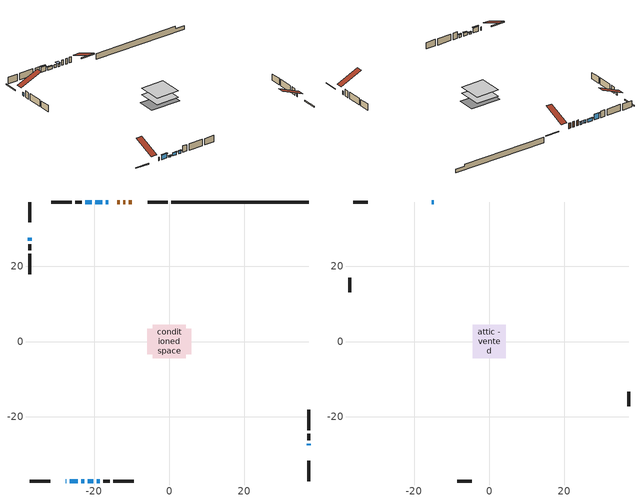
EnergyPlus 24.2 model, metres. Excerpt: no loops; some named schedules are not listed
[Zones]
conditioned space
 floor adiabatic (AdiabaticFloorConstruction): -4.43,-4.43 -4.43,4.43 4.43,4.43 4.43,-4.43 z0.91
 floor foundation (Slab1 construction): -5.81,-3.35 -5.81,3.35 5.81,3.35 5.81,-3.35 z-1.25
 wall outside (RimJoist1 construction): -0.38,37.18 -5.79,37.18 / -37.18,-37.18 -31.78,-37.18 / -37.18,37.18 -37.18,31.78 / 37.18,-37.18 37.18,-31.78 z0.91:1.21
 wall outside (AdiabaticWallConstruction 1): -9.95,37.18 -10.74,37.18 / -11.67,37.18 -12.29,37.18 / -13.22,37.18 -13.87,37.18 z0.91:2.94
 wall outside (AdiabaticWallConstruction): -27.62,-37.18 -27.41,-37.18 / -37.18,27.62 -37.18,26.91 / -16.26,37.18 -16.96,37.18 / 37.18,-27.62 37.18,-27.22 z0.91:2.13; -26.48,-37.18 -24.37,-37.18 z0.91:2.69; -23.44,-37.18 -22.63,-37.18 z0.91:1.42; -21.7,-37.18 -20.25,-37.18 z0.91:2.05; -19.32,-37.18 -18.48,-37.18 / -17.89,37.18 -19.72,37.18 z0.91:1.95; -20.64,37.18 -22.42,37.18 z0.91:2.94
 wall outside (Wall1 construction): -23.35,37.18 -25,37.18 / -17.56,-37.18 -15.91,-37.18 / -37.18,25.99 -37.18,24.34 / 37.18,-26.3 37.18,-24.65 z0.91:3.35
 wall outside (Wall2 construction): -25.93,37.18 -31.47,37.18 / -14.98,-37.18 -9.43,-37.18 / -37.18,23.41 -37.18,17.86 / 37.18,-23.72 37.18,-18.17 z0.91:3.35
 wall foundation (FoundationWall1 construction): 0.54,37.18,-1.25 0.54,37.18,0.91 33.52,37.18,0.91 33.52,37.18,0.09 37.18,37.18,0.09 37.18,37.18,-1.25
 window (WindowConstruction 6): -27.61,-37.18 -27.41,-37.18 z0.91:2.13
 window (WindowConstruction 8): -37.18,27.61 -37.18,26.92 z0.91:2.13
 window (WindowConstruction 9): -16.26,37.18 -16.96,37.18 z0.91:2.13
 window (WindowConstruction): -26.48,-37.18 -24.37,-37.18 z0.91:2.69
 window (WindowConstruction 1): -23.44,-37.18 -22.63,-37.18 z0.91:1.42
 window (WindowConstruction 2): -21.7,-37.18 -20.25,-37.18 z0.91:2.05
 window (WindowConstruction 3): -19.32,-37.18 -18.48,-37.18 z0.91:1.95
 window (WindowConstruction 7): 37.18,-27.61 37.18,-27.22 z0.91:2.13
 window (WindowConstruction 4): -17.89,37.18 -19.72,37.18 z0.91:1.95
 window (WindowConstruction 5): -20.65,37.18 -22.42,37.18 z0.91:2.94
 door (Door): -9.95,37.18 -10.74,37.18 z0.91:2.94
 door (Door 1): -11.67,37.18 -12.29,37.18 z0.91:2.94
 door (Door 2): -13.22,37.18 -13.87,37.18 z0.91:2.94
 ceiling adiabatic (AdiabaticFloorConstruction): 4.43,-4.43 4.43,4.43 -4.43,4.43 -4.43,-4.43 z0.91
attic - vented
 floor to conditioned space (Floor1 construction Reversed): -4.43,-4.43 -4.43,4.43 4.43,4.43 4.43,-4.43 z3.35
 wall outside (AdiabaticWallConstruction): -14.8,37.18 -15.33,37.18 z0.91:1.8
 wall outside (Wall3 construction): -32.4,37.18 -36.25,37.18 / -8.5,-37.18 -4.65,-37.18 / -37.18,16.93 -37.18,13.08 / 37.18,-17.24 37.18,-13.39 z0.91:3.35
 window (WindowConstruction 10): -14.8,37.18 -15.33,37.18 z0.91:1.8
 roof outside (Roof1 construction): -9.02,37.18,3.35 -9.02,28.67,6.9 -6.72,28.67,6.9 -6.72,37.18,3.35; -28.54,-37.18,3.35 -28.54,-28.67,6.9 -30.85,-28.67,6.9 -30.85,-37.18,3.35; -37.18,28.54,3.35 -28.67,28.54,6.9 -28.67,30.85,6.9 -37.18,30.85,3.35; 37.18,-28.54,3.35 28.67,-28.54,6.9 28.67,-30.85,6.9 37.18,-30.85,3.35
shading: -15.63,37.18 -14.5,37.18 -14.5,38.4 -15.63,38.4 z2.1; -24.24,-37.18 -26.61,-37.18 -26.61,-37.56 -24.24,-37.56 z2.82; -22.5,-37.18 -23.57,-37.18 -23.57,-37.56 -22.5,-37.56 z1.55; -20.12,-37.18 -21.83,-37.18 -21.83,-37.56 -20.12,-37.56 z2.18; -18.35,-37.18 -19.45,-37.18 -19.45,-37.56 -18.35,-37.56 z2.08; -19.85,37.18 -17.76,37.18 -17.76,37.56 -19.85,37.56 z2.08; -22.55,37.18 -20.51,37.18 -20.51,37.56 -22.55,37.56 z3.07
[Building]
Building 1: Terrain=Suburbs
[Site:Location]
Montreal Mirabel Intl AP_QC: Latitude {deg}=45.68; Longitude {deg}=-74.03; Time Zone {hr}=-5; Elevation {m}=82; Keep Site Location Information=Yes
[Site:GroundTemperature:Shallow]
0.642858, -1.75623, -1.94836, -0.80987, 3.76054, 8.30966, 12.2535, 14.7518, 14.9641, 12.9321, 9.08883, 4.67926
[Site:WaterMainsTemperature]
Calculation Method=Schedule; Temperature Schedule=mains temperature schedule
[Material] Roughness=Rough; Thermal Absorptance=0.9
Name | Thickness {m} | Conductivity {W/m-K} | Density {kg/m3} | Specific Heat {J/kg-K} | Solar Absorptance | Visible Absorptance
asphalt or fiberglass shingles | 0.00635 | 0.162714 | 1121.4 | 1465.45 | 0.4 | 0.4
ceiling loosefill ins | 0.0846667 | 0.0480833 | 16.02 | 1046.75 | 0.7 | 0.7
ceiling stud and cavity | 0.1397 | 0.094449 | 65.682 | 1177.47 | 0.7 | 0.7
concrete 4.0 in. | 0.1016 | 1.803125 | 2242.8 | 837.4 | 0.7 | 0.7
concrete 8.0 in. | 0.2032 | 1.803125 | 2242.8 | 837.4 | 0.7 | 0.7
door material | 0.04445 | 0.053851 | 512.64 | 1214.23 | 0.7 | 0.7
exterior vertical ins | 0.0498474 | 0.029427 | 32.04 | 1214.23 | 0.7 | 0.7
floor covering | 0.0127 | 0.0433444 | 54.468 | 1339.84 | 0.6 | 0.6
floor rigid ins; wall rigid ins 1 | 0.512978 | 0.029427 | 32.04 | 1214.23 | 0.7 | 0.7
floor stud and cavity | 0.1397 | 1.75129 | 37.0049 | 1207.88 | 0.7 | 0.7
furniture material conditioned space 1 | 0.1524 | 0.115458 | 640.8 | 1214.23 | 0.6 | 0.6
gypsum board | 0.0127 | 0.160291 | 801 | 837.4 | 0.6 | 0.6
gypsum board 1 | 0.0127 | 0.160291 | 801 | 837.4 | 0.7 | 0.7
osb sheathing 0.5 in. | 0.0127 | 0.115458 | 512.64 | 1214.23 | 0.7 | 0.7
osb sheathing 0.75 in. | 0.01905 | 0.115458 | 512.64 | 1214.23 | 0.7 | 0.7
osb sheathing 2.0 in. | 0.0508 | 0.115458 | 512.64 | 1214.23 | 0.7 | 0.7
rim joist stud and cavity | 0.0508 | 0.0427674 | 125.044 | 1163.47 | 0.6 | 0.6
wall rigid ins | 0.051816 | 0.029427 | 32.04 | 1214.23 | 0.7 | 0.7
wall stud and cavity | 0.1397 | 0.0877637 | 139.0536 | 1170.24 | 0.7 | 0.7
wall stud and cavity 1 | 0.1397 | 0.755669 | 139.0536 | 1170.24 | 0.7 | 0.7
wall stud and cavity 2 | 0.0889 | 6.9971 | 50.32683 | 1063.81 | 0.6 | 0.6
wall stud and cavity 3 | 0.0889 | 0.380278 | 52.3479 | 1209.89 | 0.7 | 0.7
wall stud and cavity 4 | 0.0889 | 0.391764 | 83.0341 | 1211.67 | 0.7 | 0.7
wood siding | 0.0254 | 0.102417 | 544.68 | 1172.36 | 0.4 | 0.4
wood siding 1 | 0.00254 | 0.102417 | 544.68 | 1172.36 | 0.4 | 0.4
wood siding 2; wood siding 3; wood siding 4 | 0.0254 | 0.102417 | 544.68 | 1172.36 | 0.7 | 0.7
[WindowMaterial:SimpleGlazingSystem]
Name | U-Factor {W/m2-K} | Solar Heat Gain Coefficient
WindowMaterial | 2.89408 | 0.66
WindowMaterial 1 | 5.69447 | 0.6
WindowMaterial 2 | 4.33629 | 0.67
WindowMaterial 3 | 4.87286 | 0.64
WindowMaterial 4 | 4.80302 | 0.65
WindowMaterial 5 | 2.82878 | 0.59
WindowMaterial 6 | 2.73225 | 0.54
WindowMaterial 7 | 2.7578 | 0.44
WindowMaterial 8 | 5.6621 | 0.6
WindowMaterial 9 | 2.75326 | 0.59
[Construction]
AdiabaticFloorConstruction: floor stud and cavity, floor rigid ins, osb sheathing 0.75 in., floor covering
AdiabaticWallConstruction: wood siding 3, wall rigid ins 1, wall stud and cavity 3, gypsum board
AdiabaticWallConstruction 1: wood siding 4, wall rigid ins 1, wall stud and cavity 3, gypsum board
Door; Door 1; Door 2: door material
Floor1 construction Reversed: gypsum board, ceiling stud and cavity, ceiling loosefill ins
FoundationWall1 construction: concrete 8.0 in., gypsum board 1
furniture construction conditioned space 1: furniture material conditioned space 1
PartitionWallConstruction: gypsum board, wall stud and cavity 4, gypsum board
RimJoist1 construction: wood siding 2, osb sheathing 2.0 in., rim joist stud and cavity
Roof1 construction: asphalt or fiberglass shingles
Slab1 construction: concrete 4.0 in.
Wall1 construction: wood siding, osb sheathing 0.5 in., wall stud and cavity, gypsum board
Wall2 construction: wood siding, wall rigid ins, osb sheathing 0.5 in., wall stud and cavity 1, gypsum board
Wall3 construction: wood siding 1, wall stud and cavity 2
WindowConstruction: WindowMaterial
WindowConstruction 1: WindowMaterial 1
WindowConstruction 10: WindowMaterial 9
WindowConstruction 2: WindowMaterial 2
WindowConstruction 3: WindowMaterial 3
WindowConstruction 4: WindowMaterial 4
WindowConstruction 5: WindowMaterial 5
WindowConstruction 6: WindowMaterial 6
WindowConstruction 7: WindowMaterial 7
WindowConstruction 8; WindowConstruction 9: WindowMaterial 8
[Zone] Multiplier=1; Part of Total Floor Area=Yes
Name | Volume {m3}
attic - vented | 44.6352
conditioned space | 374
[Space]
Name | Zone | Volume {m3}
attic - vented 1 | attic - vented | 44.6352
conditioned space 1 | conditioned space | 374
[ZoneInfiltration:EffectiveLeakageArea]
infil attic - vented 1: Zone or Space=attic - vented 1; Schedule=Always On Discrete; Effective Air Leakage Area {cm2}=3625.85; Stack Coefficient=0.00041642; Wind Coefficient=1.37875e-05
[ZoneMixing]
whole house fan mix: Zone or Space=attic - vented; Schedule=Always On Continuous; Design Flow Rate Calculation Method=Flow/Zone; Design Flow Rate {m3/s}=0; Source Zone or Space=conditioned space
[SurfaceProperty:ExposedFoundationPerimeter]
Slab1: Exposed Perimeter Calculation Method=TotalExposedPerimeter; Total Exposed Perimeter {m}=36.638
[InternalMass] Zone or ZoneList=conditioned space; Space or SpaceList=conditioned space 1
Name | Construction | Surface Area {m2}
furniture mass conditioned space 1 | furniture construction conditioned space 1 | 62.5999
partition wall mass | PartitionWallConstruction | 156.5
[Lights]
interior lighting: Zone or ZoneList or Space or SpaceList=conditioned space 1; Schedule=interior lighting schedule; Design Level Calculation Method=LightingLevel; Lighting Level {W}=343.2; Return Air Fraction=0; Fraction Radiant=0.6; Fraction Visible=0.2; Fraction Replaceable=1
[People]
occupants: Zone or ZoneList or Space or SpaceList=conditioned space 1; Number of People Schedule=occupants schedule; Number of People Calculation Method=People; Number of People=3; Fraction Radiant=0.314171; Sensible Heat Fraction=0.56303; Activity Level Schedule=occupants activity schedule; Carbon Dioxide Generation Rate {m3/s-W}=0; Enable ASHRAE 55 Comfort Warnings=No; Mean Radiant Temperature Calculation Type=EnclosureAveraged
[ElectricEquipment] Zone or ZoneList or Space or SpaceList=conditioned space 1; Design Level Calculation Method=EquipmentLevel
Name | Schedule | Design Level {W} | Fraction Latent | Fraction Radiant | Fraction Lost
clothes dryer | clothes dryer schedule | 140.772 | 0.015 | 0.081 | 0.85
clothes washer | clothes washer schedule | 32.1985 | 0.03 | 0.162 | 0.7
cooking range | cooking range schedule | 215.147 | 0.08 | 0.432 | 0.2
dishwasher | dishwasher schedule | 66.8632 | 0.3 | 0.18 | 0.4
fridge | fridge schedule | 72.9452 | 0 | 0.6 | 0
mech vent bath fan 0 | mech vent bath fan 0 schedule | 50.2 | 0 | 0 | 1
mech vent house fan | mech vent house fan schedule | 0 | 0 | 0 | 1
mech vent house fan cfis | mech vent house fan cfis schedule | 0 | 0 | 0 | 0
mech vent range fan 0 | mech vent range fan 0 schedule | 57 | 0 | 0 | 1
mech vent range fan 1 | mech vent range fan 1 schedule | 57 | 0 | 0 | 1
misc plug loads | misc plug loads schedule | 494.7 | 0.045 | 0.513 | 0.1
whole house fan | Always On Discrete | 0 | 0 | 0 | 1
[OtherEquipment] Zone or ZoneList or Space or SpaceList=conditioned space 1; Design Level Calculation Method=EquipmentLevel
Name | Fuel Type | Schedule | Design Level {W} | Fraction Latent | Fraction Radiant | Fraction Lost
clothes dryer 1 | Electricity | clothes dryer schedule | 0 | 0.015 | 0.081 | 0.85
cooking range 1 | Electricity | cooking range schedule | 0 | 0.08 | 0.432 | 0.2
general water use latent | None | general water use schedule | 62.594 | 1 | 0 | 0
general water use sensible | None | general water use schedule | -61.6891 | 0 | 0.6 | 0
mech vent house fan latent load | None | Always On Discrete | 0 | 1 | 0 | 0
mech vent house fan sensible load | None | Always On Discrete | 0 | 0 | 0 | 0
water heater energy adjustment1 | Electricity | Always On Discrete | 0.01 | 0 | 0 | 1
[ZoneInfiltration:DesignFlowRate] Zone or ZoneList or Space or SpaceList=conditioned space 1; Schedule=Always On Discrete; Design Flow Rate Calculation Method=Flow/Zone; Design Flow Rate {m3/s}=0
infil flow; natural vent flow; whole house fan flow
[ZoneControl:Thermostat]
conditioned space Thermostat: Zone or ZoneList=conditioned space; Control Type Schedule=conditioned space Thermostat Schedule; Control 1=conditioned space temperature setpoint; Temperature Difference Between Cutout And Setpoint {deltaC}=0
[ZoneHVAC:Baseboard:Convective:Electric]
electric baseboard: Availability Schedule=Always On Discrete; Heating Design Capacity {W}=9104.55; Efficiency=1
[AirLoopHVAC:UnitarySystem]
unit heater unitary system: Control Type=Load; Controlling Zone or Thermostat Location=conditioned space; Dehumidification Control Type=None; Availability Schedule=Always On Discrete; Supply Fan=unit heater supply fan; Fan Placement=BlowThrough; Supply Air Fan Operating Mode Schedule=unit heater auto fan schedule; Heating Coil=unit heater htg coil; DX Heating Coil Sizing Ratio=1; Use DOAS DX Cooling Coil=No; Minimum Supply Air Temperature {C}=2; Latent Load Control=SensibleOnlyLoadControl; Cooling Supply Air Flow Rate Method=None; Heating Supply Air Flow Rate Method=SupplyAirFlowRate; Heating Supply Air Flow Rate {m3/s}=0.00141584; No Load Supply Air Flow Rate Method=SupplyAirFlowRate; No Load Supply Air Flow Rate {m3/s}=0; No Load Supply Air Flow Rate Control Set To Low Speed=Yes; Maximum Supply Air Temperature {C}=48.8889; Maximum Outdoor Dry-Bulb Temperature for Supplemental Heater Operation {C}=21; Ancillary On-Cycle Electric Power {W}=0; Ancillary Off-Cycle Electric Power {W}=0
[Fan:SystemModel]
unit heater supply fan: Availability Schedule=Always On Discrete; Design Maximum Air Flow Rate {m3/s}=0.00141584; Speed Control Method=Discrete; Electric Power Minimum Flow Rate Fraction=0.2; Design Pressure Rise {Pa}=500; Motor Efficiency=1; Motor In Air Stream Fraction=1; Design Electric Power Consumption {W}=Autosize; Design Power Sizing Method=PowerPerFlow; Electric Power Per Unit Flow Rate {W/(m3/s)}=28251.7; Electric Power Per Unit Flow Rate Per Unit Pressure {W/((m3/s)-Pa)}=1.66667; Fan Total Efficiency=0.7; Motor Loss Radiative Fraction=0; Number of Speeds=1; Speed Flow Fraction 1=1; Speed Electric Power Fraction 1=1
[Coil:Heating:Fuel]
unit heater htg coil: Availability Schedule=Always On Discrete; Fuel Type=OtherFuel1; Burner Efficiency=0.3; Nominal Capacity {W}=0.293071; On Cycle Parasitic Electric Load {W}=0; Off Cycle Parasitic Fuel Load {W}=0
[Zone equipment]
conditioned space: electric baseboard, unit heater unitary system
[Foundation:Kiva]
Foundation Kiva 1: Initial Indoor Air Temperature {C}=18; Wall Height Above Grade {m}=0.910011; Wall Depth Below Slab {m}=0.2032; Custom Block Material Name 1=exterior vertical ins; Custom Block Depth 1 {m}=2.16; Custom Block X Position 1 {m}=0.2159; Custom Block Z Position 1 {m}=0
[Foundation:Kiva:Settings]
Soil Conductivity {W/m-K}=0.849921; Soil Density {kg/m3}=1842.3; Soil Specific Heat {J/kg-K}=418.7; Ground Solar Absorptivity=0.9; Ground Thermal Absorptivity=0.9; Ground Surface Roughness {m}=0.03; Far-Field Width {m}=40; Deep-Ground Boundary Condition=ZeroFlux; Deep-Ground Depth {m}=40; Minimum Cell Dimension {m}=0.2; Maximum Cell Growth Coefficient=3; Simulation Timestep=Timestep
[Exterior:Lights]
exterior lighting: Schedule=exterior lighting schedule; Design Level {W}=75.6
[EnergyManagementSystem:GlobalVariable]
infil_program_Qfan
infil_program_Qinf
natural_vent_program_Qnv
natural_vent_program_Qwhf
[EnergyManagementSystem:Sensor]
Name | Output:Variable or Output:Meter Index Key | Output:Variable or Output:Meter
airflow_gain | infil flow | Infiltration Sensible Heat Gain Energy
airflow_gain_1 | natural vent flow | Infiltration Sensible Heat Gain Energy
airflow_gain_2 | whole house fan flow | Infiltration Sensible Heat Gain Energy
airflow_loss | infil flow | Infiltration Sensible Heat Loss Energy
airflow_loss_1 | natural vent flow | Infiltration Sensible Heat Loss Energy
airflow_loss_2 | whole house fan flow | Infiltration Sensible Heat Loss Energy
clg_load_cond |  | Cooling:EnergyTransfer:Zone:CONDITIONED SPACE
clg_sp_s; clg_sp_s_1 | cooling setpoint | Schedule Value
clothes_dryer_exhaust_0_sch_s | clothes dryer exhaust 0 schedule | Schedule Value
conditioned_space_clg_unmet_s | conditioned space | Zone Cooling Setpoint Not Met Time
conditioned_space_htg_unmet_s | conditioned space | Zone Heating Setpoint Not Met Time
cool_season | cooling season schedule | Schedule Value
fridge_tin_s | conditioned space | Zone Mean Air Temperature
htg_load_cond |  | Heating:EnergyTransfer:Zone:CONDITIONED SPACE
htg_sp_s; htg_sp_s_1 | heating setpoint | Schedule Value
ig_ee_conv | clothes dryer | Electric Equipment Convective Heating Energy
ig_ee_conv_2 | cooking range | Electric Equipment Convective Heating Energy
ig_ee_conv_4 | fridge | Electric Equipment Convective Heating Energy
ig_ee_conv_5 | misc plug loads | Electric Equipment Convective Heating Energy
ig_ee_conv_6 | whole house fan | Electric Equipment Convective Heating Energy
ig_ee_rad | clothes dryer | Electric Equipment Radiant Heating Energy
ig_ee_rad_2 | cooking range | Electric Equipment Radiant Heating Energy
ig_ee_rad_4 | fridge | Electric Equipment Radiant Heating Energy
ig_ee_rad_5 | misc plug loads | Electric Equipment Radiant Heating Energy
ig_ee_rad_6 | whole house fan | Electric Equipment Radiant Heating Energy
ig_lgt_conv | interior lighting | Lights Convective Heating Energy
ig_lgt_rad | interior lighting | Lights Radiant Heating Energy
ig_lgt_vis | interior lighting | Lights Visible Radiation Heating Energy
ig_oe_conv | clothes dryer 1 | Other Equipment Convective Heating Energy
ig_oe_conv_1 | cooking range 1 | Other Equipment Convective Heating Energy
ig_oe_conv_2 | general water use latent | Other Equipment Convective Heating Energy
ig_oe_conv_3 | general water use sensible | Other Equipment Convective Heating Energy
ig_oe_conv_4 | water heater energy adjustment1 | Other Equipment Convective Heating Energy
ig_oe_rad | clothes dryer 1 | Other Equipment Radiant Heating Energy
ig_oe_rad_1 | cooking range 1 | Other Equipment Radiant Heating Energy
ig_oe_rad_2 | general water use latent | Other Equipment Radiant Heating Energy
ig_oe_rad_3 | general water use sensible | Other Equipment Radiant Heating Energy
ig_oe_rad_4 | water heater energy adjustment1 | Other Equipment Radiant Heating Energy
ig_ppl_conv | occupants | People Convective Heating Energy
ig_ppl_rad | occupants | People Radiant Heating Energy
im_conv | furniture mass conditioned space 1 | Surface Inside Face Convection Heat Gain Energy
im_conv_1 | partition wall mass | Surface Inside Face Convection Heat Gain Energy
im_ig | furniture mass conditioned space 1 | Surface Inside Face Internal Gains Radiation Heat Gain Energy
im_ig_1 | partition wall mass | Surface Inside Face Internal Gains Radiation Heat Gain Energy
im_lgt | furniture mass conditioned space 1 | Surface Inside Face Lights Radiation Heat Gain Energy
im_lgt_1 | partition wall mass | Surface Inside Face Lights Radiation Heat Gain Energy
im_sol | furniture mass conditioned space 1 | Surface Inside Face Solar Radiation Heat Gain Energy
im_sol_1 | partition wall mass | Surface Inside Face Solar Radiation Heat Gain Energy
im_surf | furniture mass conditioned space 1 | Surface Inside Face Net Surface Thermal Radiation Heat Gain Energy
im_surf_1 | partition wall mass | Surface Inside Face Net Surface Thermal Radiation Heat Gain Energy
mech_vent_bath_fan_0_sch_s | mech vent bath fan 0 schedule | Schedule Value
mech_vent_range_fan_0_sch_s | mech vent range fan 0 schedule | Schedule Value
mech_vent_range_fan_1_sch_s | mech vent range fan 1 schedule | Schedule Value
mv_conv | mech vent bath fan 0 | Electric Equipment Convective Heating Energy
mv_conv_1 | mech vent house fan | Electric Equipment Convective Heating Energy
mv_conv_2 | mech vent house fan cfis | Electric Equipment Convective Heating Energy
mv_conv_3 | mech vent range fan 0 | Electric Equipment Convective Heating Energy
mv_conv_4 | mech vent range fan 1 | Electric Equipment Convective Heating Energy
mv_conv_5 | mech vent house fan latent load | Other Equipment Convective Heating Energy
mv_conv_6 | mech vent house fan sensible load | Other Equipment Convective Heating Energy
mv_rad | mech vent bath fan 0 | Electric Equipment Radiant Heating Energy
mv_rad_1 | mech vent house fan | Electric Equipment Radiant Heating Energy
mv_rad_2 | mech vent house fan cfis | Electric Equipment Radiant Heating Energy
mv_rad_3 | mech vent range fan 0 | Electric Equipment Radiant Heating Energy
mv_rad_4 | mech vent range fan 1 | Electric Equipment Radiant Heating Energy
mv_rad_5 | mech vent house fan latent load | Other Equipment Radiant Heating Energy
mv_rad_6 | mech vent house fan sensible load | Other Equipment Radiant Heating Energy
natural_vent_s | natural vent schedule | Schedule Value
out_pb_s |  | Site Outdoor Air Barometric Pressure
out_wt_s |  | Site Outdoor Air Humidity Ratio
site_vw_s |  | Site Wind Speed
ss_back_out | Window1 | Surface Window Shortwave from Zone Back Out Window Heat Transfer Rate
ss_back_out_1 | Window11 | Surface Window Shortwave from Zone Back Out Window Heat Transfer Rate
ss_back_out_2 | Window13 | Surface Window Shortwave from Zone Back Out Window Heat Transfer Rate
ss_back_out_3 | Window2 | Surface Window Shortwave from Zone Back Out Window Heat Transfer Rate
ss_back_out_4 | Window3 | Surface Window Shortwave from Zone Back Out Window Heat Transfer Rate
ss_back_out_5 | Window4 | Surface Window Shortwave from Zone Back Out Window Heat Transfer Rate
ss_back_out_6 | Window5 | Surface Window Shortwave from Zone Back Out Window Heat Transfer Rate
ss_back_out_7 | Window6 | Surface Window Shortwave from Zone Back Out Window Heat Transfer Rate
ss_back_out_8 | Window7 | Surface Window Shortwave from Zone Back Out Window Heat Transfer Rate
ss_back_out_9 | Window9 | Surface Window Shortwave from Zone Back Out Window Heat Transfer Rate
ss_conv | Door1 | Surface Inside Face Convection Heat Gain Energy
ss_conv_1 | Door2 | Surface Inside Face Convection Heat Gain Energy
ss_conv_10 | Window6 | Surface Inside Face Convection Heat Gain Energy
ss_conv_11 | Window7 | Surface Inside Face Convection Heat Gain Energy
ss_conv_12 | Window9 | Surface Inside Face Convection Heat Gain Energy
ss_conv_2 | Door3 | Surface Inside Face Convection Heat Gain Energy
ss_conv_3 | Window1 | Surface Inside Face Convection Heat Gain Energy
ss_conv_4 | Window11 | Surface Inside Face Convection Heat Gain Energy
ss_conv_5 | Window13 | Surface Inside Face Convection Heat Gain Energy
ss_conv_6 | Window2 | Surface Inside Face Convection Heat Gain Energy
ss_conv_7 | Window3 | Surface Inside Face Convection Heat Gain Energy
ss_conv_8 | Window4 | Surface Inside Face Convection Heat Gain Energy
ss_conv_9 | Window5 | Surface Inside Face Convection Heat Gain Energy
ss_ig | Door1 | Surface Inside Face Internal Gains Radiation Heat Gain Energy
ss_ig_1 | Door2 | Surface Inside Face Internal Gains Radiation Heat Gain Energy
ss_ig_10 | Window6 | Surface Inside Face Internal Gains Radiation Heat Gain Energy
ss_ig_11 | Window7 | Surface Inside Face Internal Gains Radiation Heat Gain Energy
ss_ig_12 | Window9 | Surface Inside Face Internal Gains Radiation Heat Gain Energy
ss_ig_2 | Door3 | Surface Inside Face Internal Gains Radiation Heat Gain Energy
ss_ig_3 | Window1 | Surface Inside Face Internal Gains Radiation Heat Gain Energy
ss_ig_4 | Window11 | Surface Inside Face Internal Gains Radiation Heat Gain Energy
ss_ig_5 | Window13 | Surface Inside Face Internal Gains Radiation Heat Gain Energy
ss_ig_6 | Window2 | Surface Inside Face Internal Gains Radiation Heat Gain Energy
ss_ig_7 | Window3 | Surface Inside Face Internal Gains Radiation Heat Gain Energy
ss_ig_8 | Window4 | Surface Inside Face Internal Gains Radiation Heat Gain Energy
ss_ig_9 | Window5 | Surface Inside Face Internal Gains Radiation Heat Gain Energy
ss_lgt | Door1 | Surface Inside Face Lights Radiation Heat Gain Energy
ss_lgt_1 | Door2 | Surface Inside Face Lights Radiation Heat Gain Energy
ss_lgt_2 | Door3 | Surface Inside Face Lights Radiation Heat Gain Energy
ss_sol | Door1 | Surface Inside Face Solar Radiation Heat Gain Energy
ss_sol_1 | Door2 | Surface Inside Face Solar Radiation Heat Gain Energy
ss_sol_2 | Door3 | Surface Inside Face Solar Radiation Heat Gain Energy
ss_surf | Door1 | Surface Inside Face Net Surface Thermal Radiation Heat Gain Energy
ss_surf_1 | Door2 | Surface Inside Face Net Surface Thermal Radiation Heat Gain Energy
ss_surf_10 | Window6 | Surface Inside Face Net Surface Thermal Radiation Heat Gain Energy
ss_surf_11 | Window7 | Surface Inside Face Net Surface Thermal Radiation Heat Gain Energy
ss_surf_12 | Window9 | Surface Inside Face Net Surface Thermal Radiation Heat Gain Energy
ss_surf_2 | Door3 | Surface Inside Face Net Surface Thermal Radiation Heat Gain Energy
ss_surf_3 | Window1 | Surface Inside Face Net Surface Thermal Radiation Heat Gain Energy
ss_surf_4 | Window11 | Surface Inside Face Net Surface Thermal Radiation Heat Gain Energy
ss_surf_5 | Window13 | Surface Inside Face Net Surface Thermal Radiation Heat Gain Energy
ss_surf_6 | Window2 | Surface Inside Face Net Surface Thermal Radiation Heat Gain Energy
ss_surf_7 | Window3 | Surface Inside Face Net Surface Thermal Radiation Heat Gain Energy
ss_surf_8 | Window4 | Surface Inside Face Net Surface Thermal Radiation Heat Gain Energy
ss_surf_9 | Window5 | Surface Inside Face Net Surface Thermal Radiation Heat Gain Energy
ss_trans_in | Window1 | Surface Window Transmitted Solar Radiation Rate
ss_trans_in_1 | Window11 | Surface Window Transmitted Solar Radiation Rate
ss_trans_in_2 | Window13 | Surface Window Transmitted Solar Radiation Rate
ss_trans_in_3 | Window2 | Surface Window Transmitted Solar Radiation Rate
ss_trans_in_4 | Window3 | Surface Window Transmitted Solar Radiation Rate
ss_trans_in_5 | Window4 | Surface Window Transmitted Solar Radiation Rate
